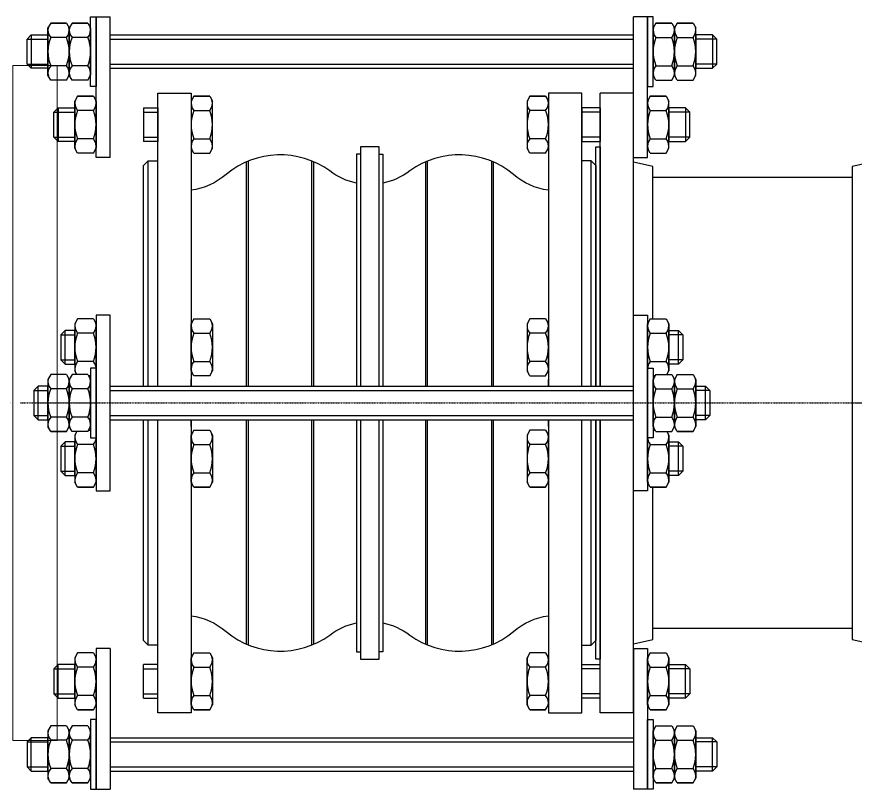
# Model space of a CAD drawing. Header units: millimetres. Extents: x -69706 to 52883, y -6882 to 68885.
# Drawn here: x 27103 to 27765, y 55849 to 56459 of the extents above; entities that cross this region are included whole.
import ezdxf

# ---------------------------------------------------------------- set-up
doc = ezdxf.new("R2010")
doc.units = ezdxf.units.MM
doc.linetypes.add('188K-SM-03-F20-MECH-EQ-Y2257103$0$ACAD_ISO04W100', pattern=[30, 24, -3, 0, -3])
doc.linetypes.add('188K-SM-03-F20-MECH-EQ-Y2257103$0$CENTER', pattern=[2, 1.25, -0.25, 0.25, -0.25])
doc.layers.add('188K-SM-03-F20-MECH-EQ-Y2257103$0$18P7-CHWR-19-Center', color=244, linetype='188K-SM-03-F20-MECH-EQ-Y2257103$0$CENTER')
doc.layers.add('188K-SM-03-F20-MECH-EQ-Y2257103$0$18P7-PCWR-20.7-PIPE', color=6, linetype='Continuous')

# ---------------------------------------------------------------- blocks, each defined once
blk = doc.blocks.new('188K-SM-03-F20-MECH-EQ-Y2257103$0$A$C9d108c3d')
at = {"color": 1, "linetype": '188K-SM-03-F20-MECH-EQ-Y2257103$0$ACAD_ISO04W100', "lineweight": 13, "ltscale": 0.35}
blk.add_line((-32.931, 0), (32.964, 0), dxfattribs=at)
at = {"color": 1, "linetype": 'Continuous', "lineweight": 13, "ltscale": 0.3}
blk.add_lwpolyline([(31.128, 14.806), (29.183, 14.806), (29.183, -14.806), (31.128, -14.806)], close=True, dxfattribs=at)
blk = doc.blocks.new('188K-SM-03-F20-MECH-EQ-Y2257103$0$18P7-法蘭-300A-正視-派肯')
for p, q in [((-222.5, 14), (-222.5, 38)), ((-222.5, 38), (222.5, 38)), ((-184, 38), (-184, 41)), ((-184, 41), (184, 41)), ((184, 38), (-184, 38)), ((184, 41), (184, 38)), ((222.5, 14), (222.5, 38)), ((-222.5, 14), (222.5, 14))]:
    blk.add_line(p, q)
at = {"color": 8, "linetype": '188K-SM-03-F20-MECH-EQ-Y2257103$0$CENTER'}
blk.add_line((0, 2), (0, 41), dxfattribs=at)
blk.add_lwpolyline([(-173, 14), (-170, 0), (170, 0), (173, 14)])
blk = doc.blocks.new('188K-SM-03-F20-MECH-EQ-Y2257103$0$300A-捷流蝶閥+派肯法蘭-上視')
at = {"xscale": -1, "rotation": 180}
blk.add_blockref('188K-SM-03-F20-MECH-EQ-Y2257103$0$18P7-法蘭-300A-正視-派肯', (0, 82), dxfattribs=at)
blk = doc.blocks.new('188K-SM-03-F20-MECH-EQ-Y2257103$0$SC-法蘭-300A-正視-派肯-(濾桶用))')
for p, q in [((45991.84, 66233.337), (45994.24, 66233.337)), ((45992.14, 66233.637), (45992.14, 66232.137)), ((45993.94, 66233.637), (45993.94, 66232.137)), ((46044.74, 66233.337), (46042.34, 66233.337)), ((46042.64, 66233.637), (46042.64, 66232.137)), ((46044.44, 66233.637), (46044.44, 66232.137)), ((46017.09, 66232.837), (46019.49, 66232.837)), ((46017.39, 66233.137), (46017.39, 66232.137)), ((46019.19, 66233.137), (46019.19, 66232.137)), ((45990.997, 66231.937), (45991.344, 66232.137)), ((45994.736, 66232.137), (45991.344, 66232.137)), ((45995.083, 66231.937), (45994.736, 66232.137)), ((46016.247, 66231.937), (46016.594, 66232.137)), ((46019.986, 66232.137), (46016.594, 66232.137)), ((46020.333, 66231.937), (46019.986, 66232.137)), ((46041.497, 66231.937), (46041.844, 66232.137)), ((46041.844, 66232.137), (46045.236, 66232.137)), ((46045.583, 66231.937), (46045.236, 66232.137)), ((45990.997, 66231.937), (45990.997, 66230.804)), ((45990.997, 66230.804), (45990.997, 66231.937)), ((45992.019, 66230.804), (45992.019, 66231.937)), ((45994.061, 66230.804), (45994.061, 66231.937)), ((45995.083, 66230.804), (45995.083, 66231.937)), ((45995.083, 66230.804), (45995.083, 66231.937)), ((45997.09, 66231.403), (45999.49, 66231.403)), ((45997.39, 66231.703), (45997.39, 66230.203)), ((45999.19, 66231.703), (45999.19, 66230.203)), ((46016.247, 66231.937), (46016.247, 66230.804)), ((46016.247, 66230.804), (46016.247, 66231.937)), ((46017.269, 66230.804), (46017.269, 66231.937)), ((46019.311, 66230.804), (46019.311, 66231.937)), ((46020.333, 66230.804), (46020.333, 66231.937)), ((46020.333, 66230.804), (46020.333, 66231.937)), ((46039.49, 66231.403), (46037.09, 66231.403)), ((46037.39, 66231.703), (46037.39, 66230.203)), ((46039.19, 66231.703), (46039.19, 66230.203)), ((46041.497, 66230.804), (46041.497, 66231.937)), ((46041.497, 66230.804), (46041.497, 66231.937)), ((46042.519, 66230.804), (46042.519, 66231.937)), ((46044.561, 66230.804), (46044.561, 66231.937)), ((46045.583, 66231.937), (46045.583, 66230.804)), ((46045.583, 66230.804), (46045.583, 66231.937)), ((45990.997, 66230.804), (45991.344, 66230.604)), ((45995.083, 66230.804), (45994.736, 66230.604)), ((46013.09, 66230.903), (46015.49, 66230.903)), ((46013.39, 66231.203), (46013.39, 66230.203)), ((46015.19, 66231.203), (46015.19, 66230.203)), ((46016.247, 66230.804), (46016.594, 66230.604)), ((46020.333, 66230.804), (46019.986, 66230.604)), ((46021.09, 66230.903), (46023.49, 66230.903)), ((46021.39, 66231.203), (46021.39, 66230.203)), ((46023.19, 66231.203), (46023.19, 66230.203)), ((46041.497, 66230.804), (46041.844, 66230.604)), ((46045.583, 66230.804), (46045.236, 66230.604)), ((45990.997, 66230.404), (45991.344, 66230.604)), ((45990.997, 66230.404), (45990.997, 66229.27)), ((45990.997, 66229.27), (45990.997, 66230.404)), ((45994.736, 66230.604), (45991.344, 66230.604)), ((45991.344, 66230.604), (45994.736, 66230.604)), ((45991.344, 66230.604), (45994.736, 66230.604)), ((45992.019, 66229.27), (45992.019, 66230.404)), ((45994.061, 66229.27), (45994.061, 66230.404)), ((45995.083, 66230.404), (45994.736, 66230.604)), ((45995.083, 66229.27), (45995.083, 66230.404)), ((45995.083, 66229.27), (45995.083, 66230.404)), ((45996.247, 66230.003), (45996.594, 66230.203)), ((45999.986, 66230.203), (45996.594, 66230.203)), ((46000.333, 66230.003), (45999.986, 66230.203)), ((46012.247, 66230.003), (46012.594, 66230.203)), ((46015.986, 66230.203), (46012.594, 66230.203)), ((46016.247, 66230.052), (46015.986, 66230.203)), ((46016.247, 66230.404), (46016.594, 66230.604)), ((46016.247, 66229.27), (46016.247, 66230.404)), ((46019.986, 66230.604), (46016.594, 66230.604)), ((46016.594, 66230.604), (46019.986, 66230.604)), ((46016.594, 66230.604), (46019.986, 66230.604)), ((46017.269, 66229.27), (46017.269, 66230.404)), ((46019.311, 66229.27), (46019.311, 66230.404)), ((46020.333, 66230.404), (46019.986, 66230.604)), ((46020.333, 66229.27), (46020.333, 66230.404)), ((46020.333, 66229.27), (46020.333, 66230.404)), ((46020.333, 66230.052), (46020.594, 66230.203)), ((46023.986, 66230.203), (46020.594, 66230.203)), ((46024.333, 66230.003), (46023.986, 66230.203)), ((46036.247, 66230.003), (46036.594, 66230.203)), ((46036.594, 66230.203), (46039.986, 66230.203)), ((46040.333, 66230.003), (46039.986, 66230.203)), ((46041.497, 66230.404), (46041.844, 66230.604)), ((46041.497, 66229.27), (46041.497, 66230.404)), ((46041.497, 66229.27), (46041.497, 66230.404)), ((46041.844, 66230.604), (46045.236, 66230.604)), ((46045.236, 66230.604), (46041.844, 66230.604)), ((46045.236, 66230.604), (46041.844, 66230.604)), ((46042.519, 66229.27), (46042.519, 66230.404)), ((46044.561, 66229.27), (46044.561, 66230.404)), ((46045.583, 66230.404), (46045.236, 66230.604)), ((46045.583, 66230.404), (46045.583, 66229.27)), ((46045.583, 66229.27), (46045.583, 66230.404)), ((45996.247, 66230.003), (45996.247, 66228.869)), ((45996.247, 66228.869), (45996.247, 66230.003)), ((45997.269, 66228.869), (45997.269, 66230.003)), ((45999.311, 66228.869), (45999.311, 66230.003)), ((46000.333, 66228.869), (46000.333, 66230.003)), ((46000.333, 66228.869), (46000.333, 66230.003)), ((46012.247, 66230.003), (46012.247, 66228.869)), ((46012.247, 66228.869), (46012.247, 66230.003)), ((46013.269, 66228.869), (46013.269, 66230.003)), ((46015.311, 66228.869), (46015.311, 66230.003)), ((46021.269, 66228.869), (46021.269, 66230.003)), ((46023.311, 66228.869), (46023.311, 66230.003)), ((46024.333, 66228.869), (46024.333, 66230.003)), ((46024.333, 66228.869), (46024.333, 66230.003)), ((46036.247, 66228.869), (46036.247, 66230.003)), ((46036.247, 66228.869), (46036.247, 66230.003)), ((46037.269, 66228.869), (46037.269, 66230.003)), ((46039.311, 66228.869), (46039.311, 66230.003)), ((46040.333, 66230.003), (46040.333, 66228.869)), ((46040.333, 66228.869), (46040.333, 66230.003)), ((45990.997, 66229.27), (45991.344, 66229.07)), ((45991.344, 66229.07), (45994.736, 66229.07)), ((45995.083, 66229.27), (45994.736, 66229.07)), ((46016.247, 66229.27), (46016.593, 66229.07)), ((46016.333, 66229.07), (46016.333, 66229.221)), ((46016.333, 66229.07), (46016.333, 66229.221)), ((46016.333, 66229.221), (46016.333, 66229.07)), ((46016.333, 66229.07), (46016.333, 66229.221)), ((46016.594, 66229.07), (46019.986, 66229.07)), ((46020.333, 66229.27), (46019.986, 66229.07)), ((46020.247, 66229.221), (46020.247, 66229.07)), ((46020.247, 66229.07), (46020.247, 66229.221)), ((46041.497, 66229.27), (46041.844, 66229.07)), ((46045.236, 66229.07), (46041.844, 66229.07)), ((46045.583, 66229.27), (46045.236, 66229.07)), ((45990.746, 66228.671), (45995.333, 66228.67)), ((45996.247, 66228.869), (45996.594, 66228.669)), ((45996.594, 66228.669), (45999.986, 66228.669)), ((46000.333, 66228.869), (45999.986, 66228.669)), ((46012.247, 66228.869), (46012.594, 66228.669)), ((46012.594, 66228.669), (46015.986, 66228.669)), ((46015.988, 66228.67), (46015.986, 66228.669)), ((46015.997, 66228.671), (46020.583, 66228.67)), ((46020.592, 66228.67), (46020.594, 66228.669)), ((46020.594, 66228.669), (46023.986, 66228.669)), ((46024.333, 66228.869), (46023.986, 66228.669)), ((46036.247, 66228.869), (46036.594, 66228.669)), ((46039.986, 66228.669), (46036.594, 66228.669)), ((46040.333, 66228.869), (46039.986, 66228.669)), ((46045.833, 66228.671), (46041.247, 66228.67)), ((46000.659, 66227.658), (45990.553, 66227.658)), ((45991.84, 66227.658), (45991.84, 66190.058)), ((45992.14, 66227.658), (45992.14, 66190.058)), ((45993.94, 66227.658), (45993.94, 66190.058)), ((45994.24, 66227.658), (45994.24, 66190.058)), ((46011.99, 66227.658), (46024.59, 66227.658)), ((46017.09, 66227.658), (46017.09, 66190.058)), ((46017.39, 66227.658), (46017.39, 66190.058)), ((46019.19, 66227.658), (46019.19, 66190.058)), ((46019.49, 66227.658), (46019.49, 66190.058)), ((46035.921, 66227.658), (46046.027, 66227.658)), ((46042.34, 66227.658), (46042.34, 66190.058)), ((46042.64, 66227.658), (46042.64, 66190.058)), ((46044.44, 66227.658), (46044.44, 66190.058)), ((46044.74, 66227.658), (46044.74, 66190.058)), ((45997.09, 66225.258), (45997.09, 66224.246)), ((45997.09, 66225.258), (45999.49, 66225.258)), ((45997.39, 66225.258), (45997.39, 66224.246)), ((45999.19, 66225.258), (45999.19, 66224.246)), ((45999.49, 66224.246), (45999.49, 66225.258)), ((46037.09, 66224.246), (46037.09, 66225.258)), ((46039.49, 66225.258), (46037.09, 66225.258)), ((46037.39, 66225.258), (46037.39, 66224.246)), ((46039.19, 66225.258), (46039.19, 66224.246)), ((46039.49, 66225.258), (46039.49, 66224.246)), ((45997.09, 66224.246), (45999.49, 66224.246)), ((46039.49, 66224.246), (46037.09, 66224.246)), ((45996.247, 66221.646), (45996.594, 66221.846)), ((45996.594, 66221.846), (45999.986, 66221.846)), ((46000.333, 66221.646), (45999.986, 66221.846)), ((46012.247, 66221.646), (46012.594, 66221.846)), ((46012.594, 66221.846), (46015.986, 66221.846)), ((46016.333, 66221.646), (46015.986, 66221.846)), ((46016.594, 66221.846), (46017.09, 66221.846)), ((46019.49, 66221.846), (46019.986, 66221.846)), ((46020.247, 66221.646), (46020.594, 66221.846)), ((46020.594, 66221.846), (46023.986, 66221.846)), ((46024.333, 66221.646), (46023.986, 66221.846)), ((46036.247, 66221.646), (46036.594, 66221.846)), ((46039.986, 66221.846), (46036.594, 66221.846)), ((46040.333, 66221.646), (46039.986, 66221.846)), ((45996.247, 66220.512), (45996.247, 66221.646)), ((45996.247, 66221.646), (45996.247, 66220.512)), ((45997.269, 66221.646), (45997.269, 66220.512)), ((45999.311, 66221.646), (45999.311, 66220.512)), ((46000.333, 66221.646), (46000.333, 66220.512)), ((46000.333, 66221.646), (46000.333, 66220.512)), ((46012.247, 66220.512), (46012.247, 66221.646)), ((46012.247, 66221.646), (46012.247, 66220.512)), ((46013.269, 66221.646), (46013.269, 66220.512)), ((46015.311, 66221.646), (46015.311, 66220.512)), ((46016.333, 66221.646), (46016.333, 66220.512)), ((46020.247, 66220.512), (46020.247, 66221.646)), ((46021.269, 66221.646), (46021.269, 66220.512)), ((46023.311, 66221.646), (46023.311, 66220.512)), ((46024.333, 66221.646), (46024.333, 66220.512)), ((46024.333, 66221.646), (46024.333, 66220.512)), ((46036.247, 66221.646), (46036.247, 66220.512)), ((46036.247, 66221.646), (46036.247, 66220.512)), ((46037.269, 66221.646), (46037.269, 66220.512)), ((46039.311, 66221.646), (46039.311, 66220.512)), ((46040.333, 66220.512), (46040.333, 66221.646)), ((46040.333, 66221.646), (46040.333, 66220.512)), ((45996.247, 66220.512), (45996.594, 66220.312)), ((45999.986, 66220.312), (45996.594, 66220.312)), ((46000.333, 66220.512), (45999.986, 66220.312)), ((46012.247, 66220.512), (46012.594, 66220.312)), ((46015.986, 66220.312), (46012.594, 66220.312)), ((46016.333, 66220.512), (46015.986, 66220.312)), ((46020.247, 66220.512), (46020.594, 66220.312)), ((46023.986, 66220.312), (46020.594, 66220.312)), ((46024.333, 66220.512), (46023.986, 66220.312)), ((46036.247, 66220.512), (46036.594, 66220.312)), ((46036.594, 66220.312), (46039.986, 66220.312)), ((46040.333, 66220.512), (46039.986, 66220.312)), ((45996.247, 66197.504), (45996.594, 66197.704)), ((45996.594, 66197.704), (45999.986, 66197.704)), ((46000.333, 66197.504), (45999.986, 66197.704)), ((46012.247, 66197.504), (46012.594, 66197.704)), ((46015.986, 66197.704), (46012.594, 66197.704)), ((46016.333, 66197.504), (46015.986, 66197.704)), ((46020.247, 66197.504), (46020.594, 66197.704)), ((46023.986, 66197.704), (46020.594, 66197.704)), ((46024.333, 66197.504), (46023.986, 66197.704)), ((46036.247, 66197.504), (46036.594, 66197.704)), ((46039.986, 66197.704), (46036.594, 66197.704)), ((46040.333, 66197.504), (46039.986, 66197.704)), ((45996.247, 66197.504), (45996.247, 66196.37)), ((45996.247, 66196.37), (45996.247, 66197.504)), ((45997.269, 66196.37), (45997.269, 66197.504)), ((45999.311, 66196.37), (45999.311, 66197.504)), ((46000.333, 66196.37), (46000.333, 66197.504)), ((46000.333, 66196.37), (46000.333, 66197.504)), ((46012.247, 66197.504), (46012.247, 66196.371)), ((46012.247, 66196.371), (46012.247, 66197.504)), ((46013.269, 66196.371), (46013.269, 66197.504)), ((46015.311, 66196.371), (46015.311, 66197.504)), ((46016.333, 66196.371), (46016.333, 66197.504)), ((46020.247, 66197.504), (46020.247, 66196.371)), ((46021.269, 66196.371), (46021.269, 66197.504)), ((46023.311, 66196.371), (46023.311, 66197.504)), ((46024.333, 66196.371), (46024.333, 66197.504)), ((46024.333, 66196.371), (46024.333, 66197.504)), ((46036.247, 66196.37), (46036.247, 66197.504)), ((46036.247, 66196.37), (46036.247, 66197.504)), ((46037.269, 66196.37), (46037.269, 66197.504)), ((46039.311, 66196.37), (46039.311, 66197.504)), ((46040.333, 66197.504), (46040.333, 66196.37)), ((46040.333, 66196.37), (46040.333, 66197.504)), ((45996.247, 66196.37), (45996.594, 66196.17)), ((46000.333, 66196.37), (45999.986, 66196.17)), ((46012.247, 66196.371), (46012.594, 66196.171)), ((46012.594, 66196.171), (46015.986, 66196.171)), ((46016.333, 66196.371), (46015.986, 66196.171)), ((46016.594, 66196.171), (46017.09, 66196.171)), ((46019.49, 66196.171), (46019.986, 66196.171)), ((46020.247, 66196.371), (46020.594, 66196.171)), ((46020.594, 66196.171), (46023.986, 66196.171)), ((46024.333, 66196.371), (46023.986, 66196.171)), ((46036.247, 66196.37), (46036.594, 66196.17)), ((46040.333, 66196.37), (46039.986, 66196.17)), ((45997.09, 66192.458), (45997.09, 66193.771)), ((45997.09, 66193.771), (45999.49, 66193.771)), ((45997.39, 66192.458), (45997.39, 66193.771)), ((45999.19, 66192.458), (45999.19, 66193.771)), ((45999.49, 66193.771), (45999.49, 66192.458)), ((46039.49, 66193.771), (46037.09, 66193.771)), ((46037.09, 66193.771), (46037.09, 66192.458)), ((46037.39, 66192.458), (46037.39, 66193.771)), ((46039.19, 66192.458), (46039.19, 66193.771)), ((46039.49, 66192.458), (46039.49, 66193.771)), ((45996.04, 66190.058), (45996.04, 66192.458)), ((45996.04, 66192.458), (46017.09, 66192.458)), ((45997.09, 66192.458), (45999.49, 66192.458)), ((45999.89, 66192.458), (45999.89, 66192.758)), ((45999.89, 66192.758), (46017.09, 66192.758)), ((46017.09, 66192.458), (45999.89, 66192.458)), ((46019.49, 66192.758), (46036.69, 66192.758)), ((46036.69, 66192.458), (46019.49, 66192.458)), ((46019.49, 66192.458), (46040.54, 66192.458)), ((46036.69, 66192.758), (46036.69, 66192.458)), ((46039.49, 66192.458), (46037.09, 66192.458)), ((46040.54, 66190.058), (46040.54, 66192.458)), ((46000.659, 66190.058), (45990.553, 66190.058)), ((45996.04, 66190.058), (46040.54, 66190.058)), ((46035.921, 66190.058), (46046.027, 66190.058)), ((45990.997, 66188.446), (45991.344, 66188.646)), ((45991.344, 66188.646), (45994.736, 66188.646)), ((45995.083, 66188.446), (45994.736, 66188.646)), ((45996.247, 66188.847), (45996.594, 66189.047)), ((45996.247, 66187.713), (45996.247, 66188.847)), ((45996.247, 66188.847), (45996.247, 66187.713)), ((45996.594, 66189.047), (45999.986, 66189.047)), ((45997.269, 66188.847), (45997.269, 66187.713)), ((45999.311, 66188.847), (45999.311, 66187.713)), ((46000.333, 66188.847), (45999.986, 66189.047)), ((46000.333, 66188.847), (46000.333, 66187.713)), ((46000.333, 66188.847), (46000.333, 66187.713)), ((46012.247, 66188.847), (46012.594, 66189.047)), ((46012.247, 66187.713), (46012.247, 66188.847)), ((46012.247, 66188.847), (46012.247, 66187.713)), ((46012.594, 66189.047), (46015.986, 66189.047)), ((46013.269, 66188.847), (46013.269, 66187.713)), ((46015.311, 66188.847), (46015.311, 66187.713)), ((46015.988, 66189.046), (46015.986, 66189.047)), ((46015.997, 66189.045), (46020.583, 66189.046)), ((46016.247, 66188.446), (46016.593, 66188.646)), ((46016.333, 66188.646), (46016.333, 66188.495)), ((46016.333, 66188.646), (46016.333, 66188.495)), ((46016.333, 66188.495), (46016.333, 66188.646)), ((46016.333, 66188.646), (46016.333, 66188.495)), ((46016.594, 66188.646), (46019.986, 66188.646)), ((46020.333, 66188.446), (46019.986, 66188.646)), ((46020.247, 66188.495), (46020.247, 66188.646)), ((46020.247, 66188.646), (46020.247, 66188.495)), ((46020.592, 66189.046), (46020.594, 66189.047)), ((46020.594, 66189.047), (46023.986, 66189.047)), ((46021.269, 66188.847), (46021.269, 66187.713)), ((46023.311, 66188.847), (46023.311, 66187.713)), ((46024.333, 66188.847), (46023.986, 66189.047)), ((46024.333, 66188.847), (46024.333, 66187.713)), ((46024.333, 66188.847), (46024.333, 66187.713)), ((46036.247, 66188.847), (46036.594, 66189.047)), ((46036.247, 66188.847), (46036.247, 66187.713)), ((46036.247, 66188.847), (46036.247, 66187.713)), ((46039.986, 66189.047), (46036.594, 66189.047)), ((46037.269, 66188.847), (46037.269, 66187.713)), ((46039.311, 66188.847), (46039.311, 66187.713)), ((46040.333, 66188.847), (46039.986, 66189.047)), ((46040.333, 66187.713), (46040.333, 66188.847)), ((46040.333, 66188.847), (46040.333, 66187.713)), ((46041.497, 66188.446), (46041.844, 66188.646)), ((46045.236, 66188.646), (46041.844, 66188.646)), ((46045.583, 66188.446), (46045.236, 66188.646)), ((45990.997, 66187.312), (45990.997, 66188.446)), ((45990.997, 66188.446), (45990.997, 66187.312)), ((45992.019, 66188.446), (45992.019, 66187.312)), ((45994.061, 66188.446), (45994.061, 66187.312)), ((45995.083, 66188.446), (45995.083, 66187.312)), ((45995.083, 66188.446), (45995.083, 66187.312)), ((46016.247, 66188.446), (46016.247, 66187.312)), ((46017.269, 66188.446), (46017.269, 66187.312)), ((46019.311, 66188.446), (46019.311, 66187.312)), ((46020.333, 66188.446), (46020.333, 66187.312)), ((46020.333, 66188.446), (46020.333, 66187.312)), ((46041.497, 66188.446), (46041.497, 66187.312)), ((46041.497, 66188.446), (46041.497, 66187.312)), ((46042.519, 66188.446), (46042.519, 66187.312)), ((46044.561, 66188.446), (46044.561, 66187.312)), ((46045.583, 66187.312), (46045.583, 66188.446)), ((46045.583, 66188.446), (46045.583, 66187.312)), ((45996.247, 66187.713), (45996.594, 66187.513)), ((45999.986, 66187.513), (45996.594, 66187.513)), ((45997.39, 66186.013), (45997.39, 66187.513)), ((45999.19, 66186.013), (45999.19, 66187.513)), ((46000.333, 66187.713), (45999.986, 66187.513)), ((46012.247, 66187.713), (46012.594, 66187.513)), ((46015.986, 66187.513), (46012.594, 66187.513)), ((46013.39, 66186.513), (46013.39, 66187.513)), ((46015.19, 66186.513), (46015.19, 66187.513)), ((46016.247, 66187.664), (46015.986, 66187.513)), ((46020.333, 66187.664), (46020.594, 66187.513)), ((46023.986, 66187.513), (46020.594, 66187.513)), ((46021.39, 66186.513), (46021.39, 66187.513)), ((46023.19, 66186.513), (46023.19, 66187.513)), ((46024.333, 66187.713), (46023.986, 66187.513)), ((46036.247, 66187.713), (46036.594, 66187.513)), ((46036.594, 66187.513), (46039.986, 66187.513)), ((46037.39, 66186.013), (46037.39, 66187.513)), ((46039.19, 66186.013), (46039.19, 66187.513)), ((46040.333, 66187.713), (46039.986, 66187.513)), ((45990.997, 66187.312), (45991.344, 66187.112)), ((45990.997, 66186.912), (45991.344, 66187.112)), ((45990.997, 66185.779), (45990.997, 66186.912)), ((45990.997, 66186.912), (45990.997, 66185.779)), ((45994.736, 66187.112), (45991.344, 66187.112)), ((45991.344, 66187.112), (45994.736, 66187.112)), ((45991.344, 66187.112), (45994.736, 66187.112)), ((45992.019, 66186.912), (45992.019, 66185.779)), ((45994.061, 66186.912), (45994.061, 66185.779)), ((45995.083, 66187.312), (45994.736, 66187.112)), ((45995.083, 66186.912), (45994.736, 66187.112)), ((45995.083, 66186.912), (45995.083, 66185.779)), ((45995.083, 66186.912), (45995.083, 66185.779)), ((46013.09, 66186.813), (46015.49, 66186.813)), ((46016.247, 66187.312), (46016.594, 66187.112)), ((46016.247, 66186.912), (46016.594, 66187.112)), ((46016.247, 66185.779), (46016.247, 66186.912)), ((46016.247, 66186.912), (46016.247, 66185.779)), ((46019.986, 66187.112), (46016.594, 66187.112)), ((46016.594, 66187.112), (46019.986, 66187.112)), ((46016.594, 66187.112), (46019.986, 66187.112)), ((46017.269, 66186.912), (46017.269, 66185.779)), ((46019.311, 66186.912), (46019.311, 66185.779)), ((46020.333, 66187.312), (46019.986, 66187.112)), ((46020.333, 66186.912), (46019.986, 66187.112)), ((46020.333, 66186.912), (46020.333, 66185.779)), ((46020.333, 66186.912), (46020.333, 66185.779)), ((46021.09, 66186.813), (46023.49, 66186.813)), ((46041.497, 66187.312), (46041.844, 66187.112)), ((46041.497, 66186.912), (46041.844, 66187.112)), ((46041.497, 66186.912), (46041.497, 66185.779)), ((46041.497, 66186.912), (46041.497, 66185.779)), ((46041.844, 66187.112), (46045.236, 66187.112)), ((46045.236, 66187.112), (46041.844, 66187.112)), ((46045.236, 66187.112), (46041.844, 66187.112)), ((46042.519, 66186.912), (46042.519, 66185.779)), ((46044.561, 66186.912), (46044.561, 66185.779)), ((46045.583, 66187.312), (46045.236, 66187.112)), ((46045.583, 66186.912), (46045.236, 66187.112)), ((46045.583, 66185.779), (46045.583, 66186.912)), ((46045.583, 66186.912), (46045.583, 66185.779)), ((45997.09, 66186.313), (45999.49, 66186.313)), ((46039.49, 66186.313), (46037.09, 66186.313)), ((45990.997, 66185.779), (45991.344, 66185.579)), ((45995.083, 66185.779), (45994.736, 66185.579)), ((46016.247, 66185.779), (46016.594, 66185.579)), ((46020.333, 66185.779), (46019.986, 66185.579)), ((46041.497, 66185.779), (46041.844, 66185.579)), ((46045.583, 66185.779), (46045.236, 66185.579)), ((45994.736, 66185.579), (45991.344, 66185.579)), ((45992.14, 66184.079), (45992.14, 66185.579)), ((45993.94, 66184.079), (45993.94, 66185.579)), ((46019.986, 66185.579), (46016.594, 66185.579)), ((46017.39, 66184.579), (46017.39, 66185.579)), ((46019.19, 66184.579), (46019.19, 66185.579)), ((46041.844, 66185.579), (46045.236, 66185.579)), ((46042.64, 66184.079), (46042.64, 66185.579)), ((46044.44, 66184.079), (46044.44, 66185.579)), ((46017.09, 66184.879), (46019.49, 66184.879)), ((45991.84, 66184.379), (45994.24, 66184.379)), ((46044.74, 66184.379), (46042.34, 66184.379))]:
    blk.add_line(p, q)
for points in [[(45991.84, 66233.337), (45991.84, 66232.137), (45994.24, 66232.137), (45994.24, 66233.337), (45993.94, 66233.637), (45992.14, 66233.637)], [(46044.74, 66233.337), (46044.74, 66232.137), (46042.34, 66232.137), (46042.34, 66233.337), (46042.64, 66233.637), (46044.44, 66233.637)], [(46017.09, 66232.837), (46017.09, 66232.137), (46019.49, 66232.137), (46019.49, 66232.837), (46019.19, 66233.137), (46017.39, 66233.137)], [(45997.09, 66231.403), (45997.09, 66230.203), (45999.49, 66230.203), (45999.49, 66231.403), (45999.19, 66231.703), (45997.39, 66231.703)], [(46039.49, 66231.403), (46039.49, 66230.203), (46037.09, 66230.203), (46037.09, 66231.403), (46037.39, 66231.703), (46039.19, 66231.703)], [(46013.09, 66230.903), (46013.09, 66230.203), (46015.49, 66230.203), (46015.49, 66230.903), (46015.19, 66231.203), (46013.39, 66231.203)], [(46021.09, 66230.903), (46021.09, 66230.203), (46023.49, 66230.203), (46023.49, 66230.903), (46023.19, 66231.203), (46021.39, 66231.203)], [(45990.54, 66229.07), (45990.54, 66228.67), (45995.54, 66228.67), (45995.54, 66229.07)], [(46015.79, 66229.07), (46015.79, 66228.67), (46020.79, 66228.67), (46020.79, 66229.07)], [(46046.04, 66229.07), (46046.04, 66228.67), (46041.04, 66228.67), (46041.04, 66229.07)], [(45990.54, 66188.646), (45990.54, 66189.046), (45995.54, 66189.046), (45995.54, 66188.646)], [(46015.79, 66188.646), (46015.79, 66189.046), (46020.79, 66189.046), (46020.79, 66188.646)], [(46046.04, 66188.646), (46046.04, 66189.046), (46041.04, 66189.046), (46041.04, 66188.646)], [(45997.09, 66186.313), (45997.09, 66187.513), (45999.49, 66187.513), (45999.49, 66186.313), (45999.19, 66186.013), (45997.39, 66186.013)], [(46013.09, 66186.813), (46013.09, 66187.513), (46015.49, 66187.513), (46015.49, 66186.813), (46015.19, 66186.513), (46013.39, 66186.513)], [(46021.09, 66186.813), (46021.09, 66187.513), (46023.49, 66187.513), (46023.49, 66186.813), (46023.19, 66186.513), (46021.39, 66186.513)], [(46039.49, 66186.313), (46039.49, 66187.513), (46037.09, 66187.513), (46037.09, 66186.313), (46037.39, 66186.013), (46039.19, 66186.013)], [(45991.84, 66184.379), (45991.84, 66185.579), (45994.24, 66185.579), (45994.24, 66184.379), (45993.94, 66184.079), (45992.14, 66184.079)], [(46017.09, 66184.879), (46017.09, 66185.579), (46019.49, 66185.579), (46019.49, 66184.879), (46019.19, 66184.579), (46017.39, 66184.579)], [(46044.74, 66184.379), (46044.74, 66185.579), (46042.34, 66185.579), (46042.34, 66184.379), (46042.64, 66184.079), (46044.44, 66184.079)]]:
    blk.add_lwpolyline(points, close=True)
for points in [[(46000.659, 66227.658), (46000.659, 66228.669), (45990.553, 66228.671), (45990.553, 66227.658)], [(46024.59, 66227.658), (46024.59, 66228.669), (46011.99, 66228.669), (46011.99, 66227.658)], [(46035.921, 66227.658), (46035.921, 66228.669), (46046.027, 66228.671), (46046.027, 66227.658)], [(46000.883, 66224.246), (46000.883, 66224.921), (46001.221, 66225.258), (46017.09, 66225.258)], [(46000.883, 66224.921), (46017.09, 66224.921)], [(46019.49, 66225.258), (46035.359, 66225.258), (46035.696, 66224.92), (46035.696, 66224.245)], [(46019.49, 66224.921), (46035.696, 66224.92)], [(46017.09, 66221.846), (45996.04, 66221.846), (45996.04, 66224.246), (46017.09, 66224.246)], [(46019.49, 66224.246), (46040.54, 66224.245), (46040.54, 66221.845), (46019.49, 66221.846)], [(46017.09, 66217.744), (46000.939, 66217.744)], [(46017.09, 66217.879), (46000.996, 66217.879)], [(46035.584, 66217.879), (46019.49, 66217.879)], [(46035.64, 66217.744), (46019.49, 66217.744)], [(46000.927, 66213.161), (46017.09, 66213.161)], [(46000.983, 66213.026), (46017.09, 66213.026)], [(46019.49, 66213.161), (46035.653, 66213.161)], [(46019.49, 66213.026), (46035.597, 66213.026)], [(46017.09, 66209.957), (46000.42, 66209.957), (46000.42, 66209.66)], [(46036.16, 66209.659), (46036.16, 66209.957), (46019.49, 66209.957)], [(46017.09, 66208.357), (45999.862, 66208.357), (45999.862, 66209.008), (45999.862, 66209.66), (46017.09, 66209.66)], [(46019.49, 66209.66), (46036.718, 66209.659), (46036.718, 66209.008), (46036.718, 66208.357), (46019.49, 66208.357)], [(46017.09, 66208.059), (46000.42, 66208.059), (46000.42, 66208.357)], [(46036.16, 66208.357), (46036.16, 66208.059), (46019.49, 66208.059)], [(46000.983, 66204.99), (46017.09, 66204.99)], [(46019.49, 66204.99), (46035.597, 66204.99)], [(46000.927, 66204.855), (46017.09, 66204.855)], [(46019.49, 66204.855), (46035.653, 66204.855)], [(46017.09, 66200.272), (46000.939, 66200.272)], [(46017.09, 66200.137), (46000.996, 66200.137)], [(46035.64, 66200.272), (46019.49, 66200.272)], [(46035.584, 66200.137), (46019.49, 66200.137)], [(46017.09, 66196.171), (45996.04, 66196.171), (45996.04, 66193.771), (46017.09, 66193.771)], [(46019.49, 66193.771), (46040.54, 66193.771), (46040.54, 66196.171), (46019.49, 66196.171)], [(46000.883, 66193.771), (46000.883, 66193.096), (46017.09, 66193.096)], [(46019.49, 66193.096), (46035.696, 66193.096), (46035.696, 66193.771)], [(46017.09, 66192.758), (46001.221, 66192.758), (46000.883, 66193.096)], [(46035.696, 66193.096), (46035.359, 66192.758), (46019.49, 66192.758)], [(46000.659, 66190.058), (46000.659, 66189.047), (45990.553, 66189.045), (45990.553, 66190.058)], [(46000.99, 66190.058), (46001.29, 66188.658), (46012.247, 66188.658)], [(46024.59, 66190.058), (46024.59, 66189.047), (46011.99, 66189.047), (46011.99, 66190.058)], [(46024.333, 66188.658), (46035.29, 66188.658), (46035.59, 66190.058)], [(46035.921, 66190.058), (46035.921, 66189.047), (46046.027, 66189.045), (46046.027, 66190.058)]]:
    blk.add_lwpolyline(points)
for points in [[(46003.005, 66221.846, -0.14926), (46001.868, 66219.331, 0.344432), (46001.62, 66211.876, -0.112979), (46002.493, 66209.957)], [(46034.086, 66209.957, -0.112979), (46034.96, 66211.876, 0.344432), (46034.712, 66219.331, -0.14926), (46033.575, 66221.845)], [(46002.493, 66208.059, -0.112979), (46001.62, 66206.14, 0.344432), (46001.868, 66198.685, -0.14926), (46003.005, 66196.171)], [(46033.575, 66196.171, -0.14926), (46034.712, 66198.685, 0.344432), (46034.96, 66206.14, -0.112979), (46034.086, 66208.059)]]:
    blk.add_lwpolyline(points, format="xyb")
for centre, radius, start, end in [((45991.508, 66231.385), 0.752, 47.22489, 107.22489), ((45993.04, 66229.429), 2.708, 67.84079, 112.15921), ((45994.572, 66231.385), 0.752, 72.77511, 132.77511), ((46016.758, 66231.385), 0.752, 47.22489, 107.22489), ((46018.29, 66229.429), 2.708, 67.84079, 112.15921), ((46019.822, 66231.385), 0.752, 72.77511, 132.77511), ((46042.008, 66231.385), 0.752, 47.22489, 107.22489), ((46043.54, 66229.429), 2.708, 67.84079, 112.15921), ((46045.072, 66231.385), 0.752, 72.77511, 132.77511), ((45991.508, 66231.356), 0.752, 252.77511, 312.77511), ((45993.04, 66233.312), 2.708, 247.84079, 292.15921), ((45994.572, 66231.356), 0.752, 227.22489, 287.22489), ((46016.758, 66231.356), 0.752, 252.77511, 312.77511), ((46018.29, 66233.312), 2.708, 247.84079, 292.15921), ((46019.822, 66231.356), 0.752, 227.22489, 287.22489), ((46042.008, 66231.356), 0.752, 252.77511, 312.77511), ((46043.54, 66233.312), 2.708, 247.84079, 292.15921), ((46045.072, 66231.356), 0.752, 227.22489, 287.22489), ((45991.508, 66229.852), 0.752, 47.22489, 107.22489), ((45993.04, 66227.896), 2.708, 67.84079, 112.15921), ((45994.572, 66229.852), 0.752, 72.77511, 132.77511), ((45996.758, 66229.451), 0.752, 47.22489, 107.22489), ((45996.758, 66229.451), 0.752, 47.22489, 107.22489), ((45998.29, 66227.495), 2.708, 67.84079, 112.15921), ((45999.822, 66229.451), 0.752, 72.77511, 132.77511), ((46012.758, 66229.451), 0.752, 47.22489, 107.22489), ((46012.758, 66229.451), 0.752, 47.22489, 107.22489), ((46014.29, 66227.495), 2.708, 67.84079, 112.15921), ((46015.822, 66229.451), 0.752, 72.77511, 132.77511), ((46016.758, 66229.852), 0.752, 47.22489, 107.22489), ((46018.29, 66227.896), 2.708, 67.84079, 112.15921), ((46019.822, 66229.852), 0.752, 72.77511, 132.77511), ((46020.758, 66229.451), 0.752, 47.22489, 107.22489), ((46020.758, 66229.451), 0.752, 47.22489, 107.22489), ((46022.29, 66227.495), 2.708, 67.84079, 112.15921), ((46023.822, 66229.451), 0.752, 72.77511, 132.77511), ((46036.758, 66229.451), 0.752, 47.22489, 107.22489), ((46038.29, 66227.495), 2.708, 67.84079, 112.15921), ((46039.822, 66229.451), 0.752, 72.77511, 132.77511), ((46039.822, 66229.451), 0.752, 72.77511, 132.77511), ((46042.008, 66229.852), 0.752, 47.22489, 107.22489), ((46043.54, 66227.896), 2.708, 67.84079, 112.15921), ((46045.072, 66229.852), 0.752, 72.77511, 132.77511), ((45991.508, 66229.822), 0.752, 252.77511, 312.77511), ((45993.04, 66231.778), 2.708, 247.84079, 292.15921), ((45994.572, 66229.822), 0.752, 227.22489, 287.22489), ((46016.758, 66229.822), 0.752, 252.77511, 312.77511), ((46018.29, 66231.778), 2.708, 247.84079, 292.15921), ((46019.822, 66229.822), 0.752, 227.22489, 287.22489), ((46042.008, 66229.822), 0.752, 252.77511, 312.77511), ((46043.54, 66231.778), 2.708, 247.84079, 292.15921), ((46045.072, 66229.822), 0.752, 227.22489, 287.22489), ((45996.758, 66229.421), 0.752, 252.77511, 312.77511), ((45998.29, 66231.377), 2.708, 247.84079, 292.15921), ((45999.822, 66229.421), 0.752, 227.22489, 287.22489), ((46012.758, 66229.421), 0.752, 252.77511, 312.77511), ((46014.29, 66231.377), 2.708, 247.84079, 292.15921), ((46015.822, 66229.421), 0.752, 227.22489, 272.61512), ((46020.758, 66229.421), 0.752, 267.38488, 312.77511), ((46022.29, 66231.377), 2.708, 247.84079, 292.15921), ((46023.822, 66229.421), 0.752, 227.22489, 287.22489), ((46036.758, 66229.421), 0.752, 252.77511, 312.77511), ((46038.29, 66231.377), 2.708, 247.84079, 292.15921), ((46039.822, 66229.421), 0.752, 227.22489, 287.22489), ((45996.758, 66221.094), 0.752, 47.22489, 107.22489), ((45998.29, 66219.138), 2.708, 67.84079, 112.15921), ((45999.822, 66221.094), 0.752, 72.77511, 132.77511), ((46012.758, 66221.094), 0.752, 47.22489, 107.22489), ((46014.29, 66219.138), 2.708, 67.84079, 112.15921), ((46015.822, 66221.094), 0.752, 72.77511, 132.77511), ((46020.758, 66221.094), 0.752, 47.22489, 107.22489), ((46022.29, 66219.138), 2.708, 67.84079, 112.15921), ((46023.822, 66221.094), 0.752, 72.77511, 132.77511), ((46036.758, 66221.094), 0.752, 47.22489, 107.22489), ((46038.29, 66219.138), 2.708, 67.84079, 112.15921), ((46039.822, 66221.094), 0.752, 72.77511, 132.77511), ((45996.758, 66221.064), 0.752, 252.77511, 312.77511), ((45996.758, 66221.064), 0.752, 252.77511, 312.77511), ((45998.29, 66223.02), 2.708, 247.84079, 292.15921), ((45999.822, 66221.064), 0.752, 227.22489, 287.22489), ((46012.758, 66221.064), 0.752, 252.77511, 312.77511), ((46012.758, 66221.064), 0.752, 252.77511, 312.77511), ((46014.29, 66223.02), 2.708, 247.84079, 292.15921), ((46015.822, 66221.064), 0.752, 227.22489, 287.22489), ((46020.758, 66221.064), 0.752, 252.77511, 312.77511), ((46020.758, 66221.064), 0.752, 252.77511, 312.77511), ((46022.29, 66223.02), 2.708, 247.84079, 292.15921), ((46023.822, 66221.064), 0.752, 227.22489, 287.22489), ((46036.758, 66221.064), 0.752, 252.77511, 312.77511), ((46038.29, 66223.02), 2.708, 247.84079, 292.15921), ((46039.822, 66221.064), 0.752, 227.22489, 287.22489), ((46039.822, 66221.064), 0.752, 227.22489, 287.22489), ((45996.758, 66196.952), 0.752, 47.22489, 107.22489), ((45996.758, 66196.952), 0.752, 47.22489, 107.22489), ((45998.29, 66194.996), 2.708, 67.84079, 112.15921), ((45999.822, 66196.952), 0.752, 72.77511, 132.77511), ((46012.758, 66196.952), 0.752, 47.22489, 107.22489), ((46012.758, 66196.952), 0.752, 47.22489, 107.22489), ((46014.29, 66194.996), 2.708, 67.84079, 112.15921), ((46015.822, 66196.952), 0.752, 72.77511, 132.77511), ((46020.758, 66196.952), 0.752, 47.22489, 107.22489), ((46020.758, 66196.952), 0.752, 47.22489, 107.22489), ((46022.29, 66194.996), 2.708, 67.84079, 112.15921), ((46023.822, 66196.952), 0.752, 72.77511, 132.77511), ((46036.758, 66196.952), 0.752, 47.22489, 107.22489), ((46038.29, 66194.996), 2.708, 67.84079, 112.15921), ((46039.822, 66196.952), 0.752, 72.77511, 132.77511), ((46039.822, 66196.952), 0.752, 72.77511, 132.77511), ((45996.758, 66196.922), 0.752, 252.77511, 312.77511), ((45998.29, 66198.878), 2.708, 247.84079, 292.15921), ((45999.822, 66196.922), 0.752, 227.22489, 287.22489), ((46012.758, 66196.923), 0.752, 252.77511, 312.77511), ((46014.29, 66198.878), 2.708, 247.84079, 292.15921), ((46015.822, 66196.923), 0.752, 227.22489, 287.22489), ((46020.758, 66196.923), 0.752, 252.77511, 312.77511), ((46022.29, 66198.878), 2.708, 247.84079, 292.15921), ((46023.822, 66196.923), 0.752, 227.22489, 287.22489), ((46036.758, 66196.922), 0.752, 252.77511, 312.77511), ((46038.29, 66198.878), 2.708, 247.84079, 292.15921), ((46039.822, 66196.922), 0.752, 227.22489, 287.22489), ((45991.508, 66187.894), 0.752, 47.22489, 107.22489), ((45993.04, 66185.938), 2.708, 67.84079, 112.15921), ((45994.572, 66187.894), 0.752, 72.77511, 132.77511), ((45996.758, 66188.295), 0.752, 47.22489, 107.22489), ((45998.29, 66186.339), 2.708, 67.84079, 112.15921), ((45999.822, 66188.295), 0.752, 72.77511, 132.77511), ((46012.758, 66188.295), 0.752, 47.22489, 107.22489), ((46014.29, 66186.339), 2.708, 67.84079, 112.15921), ((46015.822, 66188.295), 0.752, 87.38488, 132.77511), ((46016.758, 66187.894), 0.752, 47.22489, 107.22489), ((46018.29, 66185.938), 2.708, 67.84079, 112.15921), ((46019.822, 66187.894), 0.752, 72.77511, 132.77511), ((46020.758, 66188.295), 0.752, 47.22489, 92.61512), ((46022.29, 66186.339), 2.708, 67.84079, 112.15921), ((46023.822, 66188.295), 0.752, 72.77511, 132.77511), ((46036.758, 66188.295), 0.752, 47.22489, 107.22489), ((46038.29, 66186.339), 2.708, 67.84079, 112.15921), ((46039.822, 66188.295), 0.752, 72.77511, 132.77511), ((46042.008, 66187.894), 0.752, 47.22489, 107.22489), ((46043.54, 66185.938), 2.708, 67.84079, 112.15921), ((46045.072, 66187.894), 0.752, 72.77511, 132.77511), ((45996.758, 66188.265), 0.752, 252.77511, 312.77511), ((45996.758, 66188.265), 0.752, 252.77511, 312.77511), ((45998.29, 66190.221), 2.708, 247.84079, 292.15921), ((45999.822, 66188.265), 0.752, 227.22489, 287.22489), ((46012.758, 66188.265), 0.752, 252.77511, 312.77511), ((46012.758, 66188.265), 0.752, 252.77511, 312.77511), ((46014.29, 66190.221), 2.708, 247.84079, 292.15921), ((46015.822, 66188.265), 0.752, 227.22489, 287.22489), ((46020.758, 66188.265), 0.752, 252.77511, 312.77511), ((46020.758, 66188.265), 0.752, 252.77511, 312.77511), ((46022.29, 66190.221), 2.708, 247.84079, 292.15921), ((46023.822, 66188.265), 0.752, 227.22489, 287.22489), ((46036.758, 66188.265), 0.752, 252.77511, 312.77511), ((46038.29, 66190.221), 2.708, 247.84079, 292.15921), ((46039.822, 66188.265), 0.752, 227.22489, 287.22489), ((46039.822, 66188.265), 0.752, 227.22489, 287.22489), ((45991.508, 66187.864), 0.752, 252.77511, 312.77511), ((45991.508, 66186.36), 0.752, 47.22489, 107.22489), ((45993.04, 66189.82), 2.708, 247.84079, 292.15921), ((45993.04, 66184.405), 2.708, 67.84079, 112.15921), ((45994.572, 66187.864), 0.752, 227.22489, 287.22489), ((45994.572, 66186.36), 0.752, 72.77511, 132.77511), ((46016.758, 66187.864), 0.752, 252.77511, 312.77511), ((46016.758, 66186.36), 0.752, 47.22489, 107.22489), ((46018.29, 66189.82), 2.708, 247.84079, 292.15921), ((46018.29, 66184.405), 2.708, 67.84079, 112.15921), ((46019.822, 66187.864), 0.752, 227.22489, 287.22489), ((46019.822, 66186.36), 0.752, 72.77511, 132.77511), ((46042.008, 66187.864), 0.752, 252.77511, 312.77511), ((46042.008, 66186.36), 0.752, 47.22489, 107.22489), ((46043.54, 66189.82), 2.708, 247.84079, 292.15921), ((46043.54, 66184.405), 2.708, 67.84079, 112.15921), ((46045.072, 66187.864), 0.752, 227.22489, 287.22489), ((46045.072, 66186.36), 0.752, 72.77511, 132.77511), ((45991.508, 66186.331), 0.752, 252.77511, 312.77511), ((45993.04, 66188.287), 2.708, 247.84079, 292.15921), ((45994.572, 66186.331), 0.752, 227.22489, 287.22489), ((46016.758, 66186.331), 0.752, 252.77511, 312.77511), ((46018.29, 66188.287), 2.708, 247.84079, 292.15921), ((46019.822, 66186.331), 0.752, 227.22489, 287.22489), ((46042.008, 66186.331), 0.752, 252.77511, 312.77511), ((46043.54, 66188.287), 2.708, 247.84079, 292.15921), ((46045.072, 66186.331), 0.752, 227.22489, 287.22489)]:
    blk.add_arc(centre, radius, start, end)
blk = doc.blocks.new('188K-SM-03-F20-MECH-EQ-Y2257103$0$18P7-PCW-過濾桶配管')
at = {"layer": '188K-SM-03-F20-MECH-EQ-Y2257103$0$18P7-CHWR-19-Center', "ltscale": 0.01}
blk.add_line((0, -203.328), (0, -327.202), dxfattribs=at)
at = {"layer": '188K-SM-03-F20-MECH-EQ-Y2257103$0$18P7-PCWR-20.7-PIPE'}
for p, q in [((-16.195, -263.127), (-16.195, -248.807)), ((16.195, -263.127), (16.195, -248.807))]:
    blk.add_line(p, q, dxfattribs=at)
at = {"layer": '188K-SM-03-F20-MECH-EQ-Y2257103$0$18P7-PCWR-20.7-PIPE', "xscale": -0.9999999999999991}
blk.add_blockref('188K-SM-03-F20-MECH-EQ-Y2257103$0$SC-法蘭-300A-正視-派肯-(濾桶用))', (46018.29, -66437.465), dxfattribs=at)
at = {"layer": '188K-SM-03-F20-MECH-EQ-Y2257103$0$18P7-PCWR-20.7-PIPE', "xscale": 0.09999999999999992, "yscale": 0.09999999999999992, "zscale": 0.09999999999999992}
blk.add_blockref('188K-SM-03-F20-MECH-EQ-Y2257103$0$300A-捷流蝶閥+派肯法蘭-上視', (0, -271.327), dxfattribs=at)

msp = doc.modelspace()

# ---------------------------------------------------------------- block references
at = {"ltscale": 1000, "xscale": 17.99999999999988, "yscale": 17.99999999999988, "zscale": 17.99999999999988}
msp.add_blockref('188K-SM-03-F20-MECH-EQ-Y2257103$0$A$C9d108c3d', (26574.714, 56154.073), dxfattribs=at)
at = {"layer": '188K-SM-03-F20-MECH-EQ-Y2257103$0$18P7-PCWR-20.7-PIPE', "xscale": -10.99104711986056, "yscale": 10.99104711986056, "zscale": 10.99104711986056, "rotation": 90}
msp.add_blockref('188K-SM-03-F20-MECH-EQ-Y2257103$0$18P7-PCW-過濾桶配管', (24871.025, 56154.073), dxfattribs=at)

doc.saveas('drawing.dxf')
